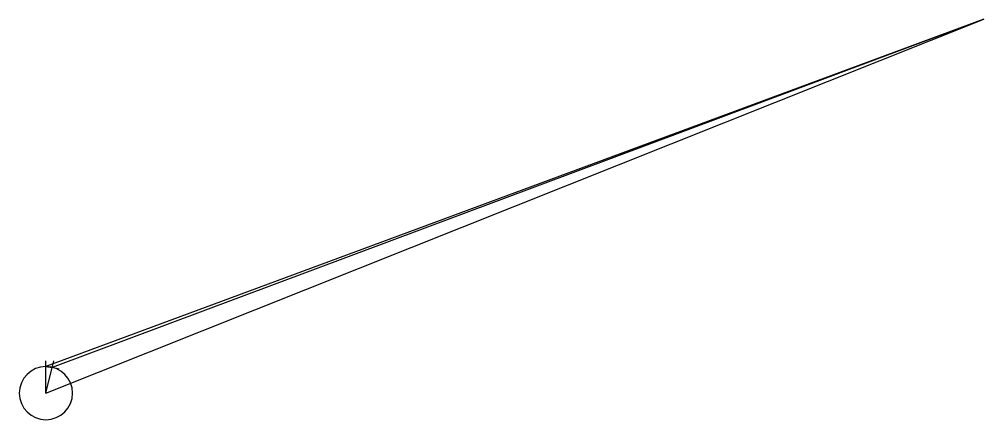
# Model space of a CAD drawing. Header units: millimetres. Extents: x -6371 to 224388, y -6371 to 89584.
import ezdxf

# ---------------------------------------------------------------- set-up
doc = ezdxf.new("R2010")
doc.units = ezdxf.units.MM

msp = doc.modelspace()

# ---------------------------------------------------------------- linework, layer by layer
for p, q in [((224388, 89584), (0, 6371)), ((0, 0), (224388, 89584)), ((224388, 89584), (1529, 6185)), ((0, 0), (0, 7743)), ((0, 0), (1908, 7722)), ((0, 6371), (1529, 6185)), ((3158, 5782), (1529, 6185))]:
    msp.add_line(p, q)
msp.add_circle((0, 0), 6371)

doc.saveas('drawing.dxf')
